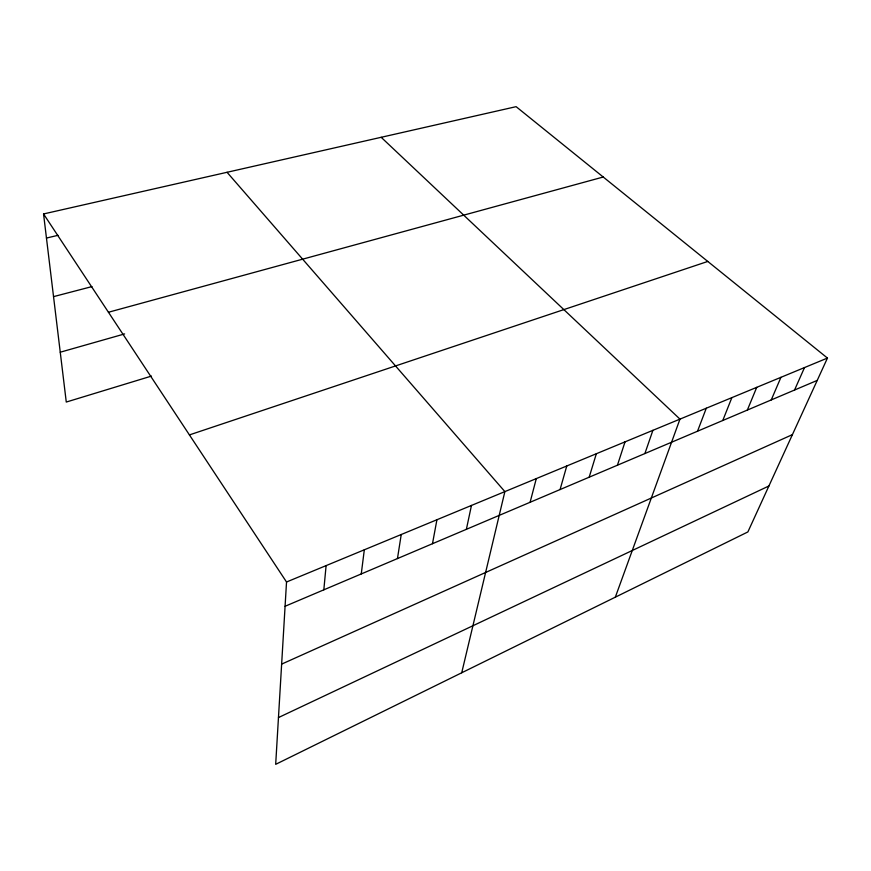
<?xml version="1.0" encoding="UTF-8"?>
<svg xmlns="http://www.w3.org/2000/svg" width="871" height="871" viewBox="0 0 871 871"><rect width="100%" height="100%" fill="white"/><g stroke="black" fill="none" stroke-linecap="round" stroke-linejoin="round"><path stroke-width="1.31" d="M43.55 213.95L286.526 582.002L275.682 764.335L747.884 531.931L827.45 358.068L516.111 106.665L43.55 213.95L66.272 402.054L151.478 376.087M323.827 589.819L326.102 565.617M361.258 573.935L364.318 549.797M397.459 558.572L401.237 534.511M432.484 543.711L436.926 519.737M466.377 529.318L471.461 505.441M461.717 672.771L504.875 491.603L227.048 172.295M530.101 502.273L536.296 478.604M560.075 489.556L566.771 465.985M589.177 477.199L596.341 453.747M617.441 465.212L625.03 441.869M644.888 453.551L652.902 430.328M615.329 597.168L679.968 419.125L381.171 137.302M697.529 431.21L706.283 408.227M722.778 420.497L731.858 397.644M747.34 410.078L756.736 387.345M771.249 399.92L780.949 377.317M794.537 390.045L804.51 367.573M278.47 717.562L768.908 485.985M281.649 664.116L792.403 434.64M285.089 606.27L817.227 380.409M286.526 582.002L827.45 358.068M189.421 434.912L707.785 261.442M60.251 352.211L124.618 333.92M108.45 312.254L603.233 177.02M53.534 296.63L91.978 286.592M46.457 238.055L57.987 235.322"/></g></svg>
